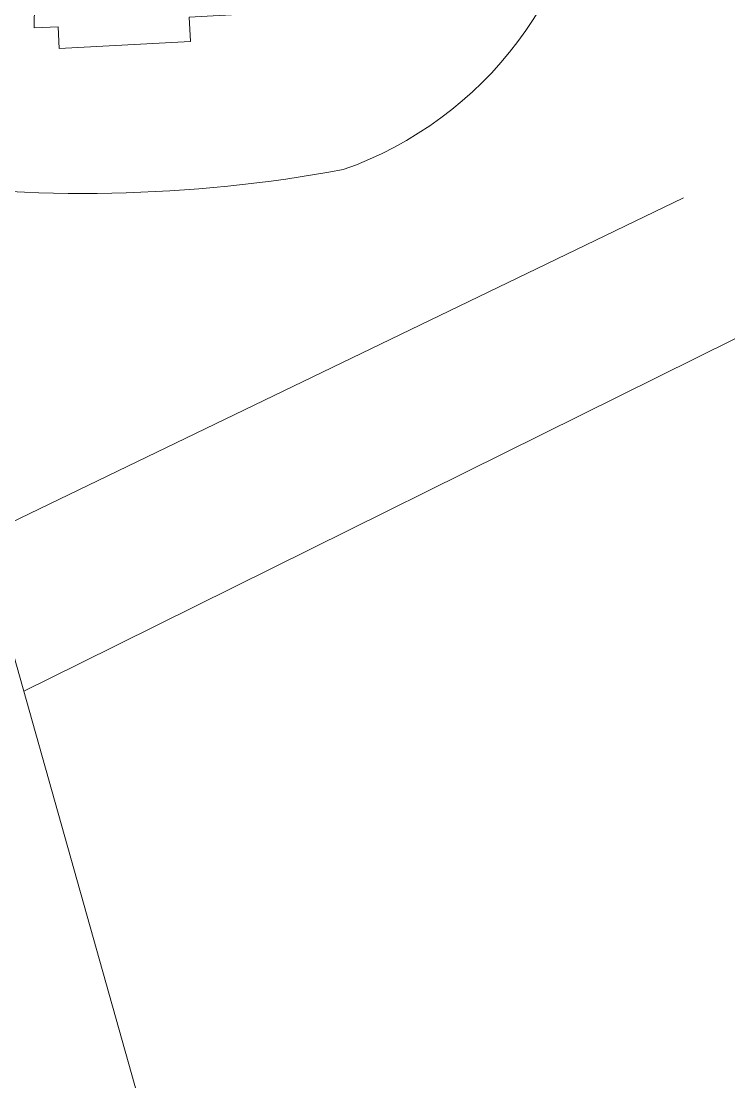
# Model space of a CAD drawing. Header units: inches. Extents: x 36 to 71.8, y 17.4 to 61.8.
# Drawn here: x 66.62 to 71.82, y 24.5 to 32.22 of the extents above; entities that cross this region are included whole.
import ezdxf

# ---------------------------------------------------------------- set-up
doc = ezdxf.new("R2010")
doc.units = ezdxf.units.IN
doc.header["$MEASUREMENT"] = 0
doc.layers.add('00_SOURCE_FROZEN', color=7, linetype='CONTINUOUS', lineweight=18)

msp = doc.modelspace()

# ---------------------------------------------------------------- linework, layer by layer
at = {"layer": '00_SOURCE_FROZEN'}
for p, q in [((71.8153, 29.9135), (67.0493, 27.5505)), ((67.0493, 27.5505), (66.6414, 27.3483))]:
    msp.add_line(p, q, dxfattribs=at)
msp.add_lwpolyline([(60.2903, 39.7397, -0.089338), (62.8134, 42.9443, -0.322066), (66.0509, 42.9443, -0.030946), (69.1112, 38.8335, -0.044664), (70.7797, 33.5539, -0.301674), (68.9667, 31.1439, -0.082145), (65.5911, 31.0784)], format="xyb", dxfattribs=at)
msp.add_lwpolyline([(67.2444, 33.6001), (68.2542, 33.6477), (68.3269, 32.2801), (67.8452, 32.2545), (67.8547, 32.0758), (66.9003, 32.0251), (66.8918, 32.1841), (66.7171, 32.1748), (66.7391, 33.7389), (67.2374, 33.7319)], close=True, dxfattribs=at)
for points in [[(65.5911, 31.0784), (67.7751, 23.3225)], [(71.4416, 30.9378), (66.3261, 28.468)]]:
    msp.add_lwpolyline(points, dxfattribs=at)

doc.saveas('drawing.dxf')
